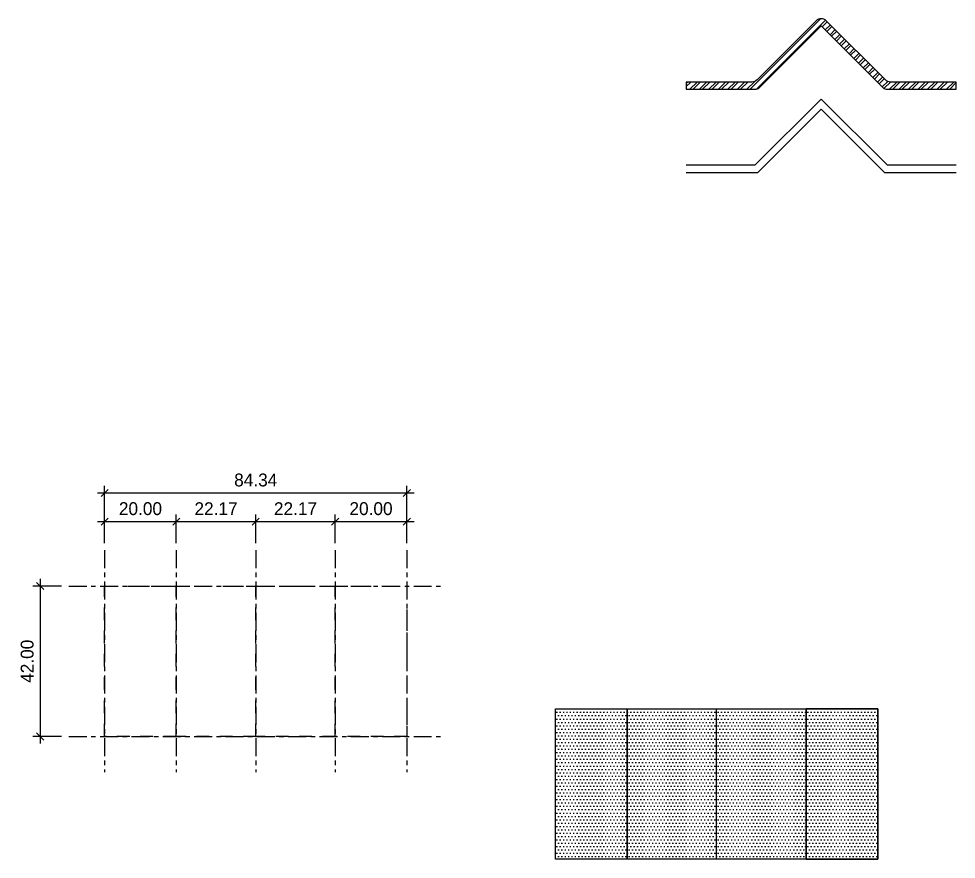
# Model space of a CAD drawing. Header units: millimetres. Extents: x -244126 to 368105, y -173968 to 259060.
# Drawn here: x 21821.7 to 22083.3, y 56484.2 to 56718.9 of the extents above; entities that cross this region are included whole.
import ezdxf

# ---------------------------------------------------------------- set-up
doc = ezdxf.new("R2010")
doc.units = ezdxf.units.MM
doc.header["$MEASUREMENT"] = 0
for name, pattern in [('ACAD_ISO04W100', [30, 24, -3, 0, -3]), ('CENTER', [2, 1.25, -0.25, 0.25, -0.25]), ('TA_GL_005.00', [13.75, 5, -1.25, 1.25, -1.25, 5]), ('TA_HL_001.00', [6.5, 3.55, -2.95])]:
    doc.linetypes.add(name, pattern=pattern)
for name, color, linetype in [('000 - GRID', 8, 'CENTER'), ('000 - H A T C H', 8, 'Continuous'), ('000 - WIPEOUT', 250, 'Continuous'), ('002 - STRUCTURAL STEEL', 4, 'Continuous'), ('A11_ALU.SOLID SHEET', 7, 'Continuous')]:
    doc.layers.add(name, color=color, linetype=linetype)
doc.styles.add('CORDIA', font='cordia.shx')
doc.styles.add('TA', font='Cordia New.ttf', dxfattribs={"height": 4.5})
doc.dimstyles.new('DIM E-E', dxfattribs={"dimscale": 2, "dimtxt": 0.18, "dimasz": 0.1, "dimexe": 0.1, "dimexo": 0.1, "dimgap": 0.09, "dimtad": 1, "dimtoh": 1, "dimzin": 0, "dimdsep": 46, "dimtxsty": 'CORDIA', "dimblk": 'OBLIQUE', "dimcen": 0.1, "dimdle": 0.1, "dimclrd": 40, "dimclre": 140, "dimclrt": 3, "dimadec": 0, "dimazin": 0, "dimtfac": 1, "dimtix": 1, "dimtmove": 2, "dimatfit": 3, "dimfxl": 1, "dimtolj": 1, "dimtzin": 0, "dimarcsym": 0})
pattern_1 = [(0, (1585.0338, -139.1591), (0.46875, 0.9375), [0, -0.9375])]

# ---------------------------------------------------------------- blocks, each defined once
blk = doc.blocks.new('*U4471')
at = {"color": 0}
blk.add_wipeout([(0, 42), (20, 42), (20, 0), (0, 0)], dxfattribs=at).dxf.layer = '000 - WIPEOUT'
at = {"layer": '002 - STRUCTURAL STEEL', "color": 0, "linetype": 'ByBlock'}
blk.add_lwpolyline([(0, 42), (20, 42), (20, 0), (0, 0)], close=True, dxfattribs=at)
blk = doc.blocks.new('*U4513')
at = {"color": 0}
blk.add_wipeout([(0, 42), (25, 42), (25, 0), (0, 0)], dxfattribs=at).dxf.layer = '000 - WIPEOUT'
at = {"layer": '002 - STRUCTURAL STEEL', "color": 0, "linetype": 'ByBlock'}
blk.add_lwpolyline([(0, 42), (25, 42), (25, 0), (0, 0)], close=True, dxfattribs=at)
blk = doc.blocks.new('*U4637')
at = {"color": 0}
blk.add_wipeout([(0, 42), (22.17, 42), (22.17, 0), (0, 0)], dxfattribs=at).dxf.layer = '000 - WIPEOUT'
at = {"layer": '002 - STRUCTURAL STEEL', "color": 0, "linetype": 'ByBlock'}
blk.add_lwpolyline([(0, 42), (22.17, 42), (22.17, 0), (0, 0)], close=True, dxfattribs=at)
blk = doc.blocks.new('*U4474')
at = {"color": 3}
blk.add_point((0, -42), dxfattribs=at)
at = {"layer": '000 - GRID', "color": 0, "linetype": 'ByBlock'}
blk.add_line((0, 10), (0, -52), dxfattribs=at)
at = {"layer": '000 - GRID', "color": 0}
blk.add_point((0, 0), dxfattribs=at)
at = {"style": 'TA', "flags": 1}
blk.add_attdef('LOCATION', (6, 6), '', height=4.5, dxfattribs=at)
blk = doc.blocks.new('*U4638')
at = {"color": 3}
blk.add_point((0, -84.34), dxfattribs=at)
at = {"layer": '000 - GRID', "color": 0, "linetype": 'ByBlock'}
blk.add_line((0, 10), (0, -94.34), dxfattribs=at)
at = {"layer": '000 - GRID', "color": 0}
blk.add_point((0, 0), dxfattribs=at)
at = {"style": 'TA', "flags": 1}
blk.add_attdef('LOCATION', (6, 6), '', height=4.5, dxfattribs=at)
blk = doc.blocks.new('_Oblique')
at = {"color": 0, "linetype": 'ByBlock', "lineweight": -2}
blk.add_line((-0.5, -0.5), (0.5, 0.5), dxfattribs=at)
blk = doc.blocks.new('*D4639')
at = {"color": 40, "lineweight": -2, "transparency": 16777216}
blk.add_line((21843.7, 56578.46), (21867.7, 56578.46), dxfattribs=at)
at = {"color": 140, "linetype": 'ACAD_ISO04W100', "lineweight": -2, "transparency": 16777216}
for p, q in [((21845.7, 56572.46), (21845.7, 56580.46)), ((21865.7, 56572.46), (21865.7, 56580.46))]:
    blk.add_line(p, q, dxfattribs=at)
at = {"layer": 'Defpoints', "color": 0, "transparency": 16777216}
for p in [(21865.7, 56578.46), (21845.7, 56570.46), (21865.7, 56570.46)]:
    blk.add_point(p, dxfattribs=at)
at = {"color": 40, "lineweight": -2, "transparency": 16777216, "xscale": 2, "yscale": 2, "zscale": 2, "rotation": 180}
blk.add_blockref('_Oblique', (21845.7, 56578.46), dxfattribs=at)
at = {"color": 40, "lineweight": -2, "transparency": 16777216, "xscale": 2, "yscale": 2, "zscale": 2}
blk.add_blockref('_Oblique', (21865.7, 56578.46), dxfattribs=at)
at = {"color": 3, "transparency": 16777216, "insert": (21855.7, 56582.06), "char_height": 3.6, "attachment_point": 5, "style": 'CORDIA'}
blk.add_mtext('\\A1;20.00', dxfattribs=at)
blk = doc.blocks.new('*D4640')
at = {"color": 40, "lineweight": -2, "transparency": 16777216}
blk.add_line((21863.7, 56578.46), (21889.87, 56578.46), dxfattribs=at)
at = {"color": 140, "linetype": 'ACAD_ISO04W100', "lineweight": -2, "transparency": 16777216}
for p, q in [((21865.7, 56572.46), (21865.7, 56580.46)), ((21887.87, 56572.46), (21887.87, 56580.46))]:
    blk.add_line(p, q, dxfattribs=at)
at = {"layer": 'Defpoints', "color": 0, "transparency": 16777216}
for p in [(21887.87, 56578.46), (21865.7, 56570.46), (21887.87, 56570.46)]:
    blk.add_point(p, dxfattribs=at)
at = {"color": 40, "lineweight": -2, "transparency": 16777216, "xscale": 2, "yscale": 2, "zscale": 2, "rotation": 180}
blk.add_blockref('_Oblique', (21865.7, 56578.46), dxfattribs=at)
at = {"color": 40, "lineweight": -2, "transparency": 16777216, "xscale": 2, "yscale": 2, "zscale": 2}
blk.add_blockref('_Oblique', (21887.87, 56578.46), dxfattribs=at)
at = {"color": 3, "transparency": 16777216, "insert": (21876.79, 56582.06), "char_height": 3.6, "attachment_point": 5, "style": 'CORDIA'}
blk.add_mtext('\\A1;22.17', dxfattribs=at)
blk = doc.blocks.new('*D4641')
at = {"color": 40, "lineweight": -2, "transparency": 16777216}
blk.add_line((21885.87, 56578.46), (21912.04, 56578.46), dxfattribs=at)
at = {"color": 140, "linetype": 'ACAD_ISO04W100', "lineweight": -2, "transparency": 16777216}
for p, q in [((21887.87, 56572.46), (21887.87, 56580.46)), ((21910.04, 56572.46), (21910.04, 56580.46))]:
    blk.add_line(p, q, dxfattribs=at)
at = {"layer": 'Defpoints', "color": 0, "transparency": 16777216}
for p in [(21910.04, 56578.46), (21887.87, 56570.46), (21910.04, 56570.46)]:
    blk.add_point(p, dxfattribs=at)
at = {"color": 40, "lineweight": -2, "transparency": 16777216, "xscale": 2, "yscale": 2, "zscale": 2, "rotation": 180}
blk.add_blockref('_Oblique', (21887.87, 56578.46), dxfattribs=at)
at = {"color": 40, "lineweight": -2, "transparency": 16777216, "xscale": 2, "yscale": 2, "zscale": 2}
blk.add_blockref('_Oblique', (21910.04, 56578.46), dxfattribs=at)
at = {"color": 3, "transparency": 16777216, "insert": (21898.96, 56582.06), "char_height": 3.6, "attachment_point": 5, "style": 'CORDIA'}
blk.add_mtext('\\A1;22.17', dxfattribs=at)
blk = doc.blocks.new('*D4642')
at = {"color": 40, "lineweight": -2, "transparency": 16777216}
blk.add_line((21908.04, 56578.46), (21932.04, 56578.46), dxfattribs=at)
at = {"color": 140, "linetype": 'ACAD_ISO04W100', "lineweight": -2, "transparency": 16777216}
for p, q in [((21910.04, 56572.46), (21910.04, 56580.46)), ((21930.04, 56572.46), (21930.04, 56580.46))]:
    blk.add_line(p, q, dxfattribs=at)
at = {"layer": 'Defpoints', "color": 0, "transparency": 16777216}
for p in [(21930.04, 56578.46), (21910.04, 56570.46), (21930.04, 56570.46)]:
    blk.add_point(p, dxfattribs=at)
at = {"color": 40, "lineweight": -2, "transparency": 16777216, "xscale": 2, "yscale": 2, "zscale": 2, "rotation": 180}
blk.add_blockref('_Oblique', (21910.04, 56578.46), dxfattribs=at)
at = {"color": 40, "lineweight": -2, "transparency": 16777216, "xscale": 2, "yscale": 2, "zscale": 2}
blk.add_blockref('_Oblique', (21930.04, 56578.46), dxfattribs=at)
at = {"color": 3, "transparency": 16777216, "insert": (21920.04, 56582.06), "char_height": 3.6, "attachment_point": 5, "style": 'CORDIA'}
blk.add_mtext('\\A1;20.00', dxfattribs=at)
blk = doc.blocks.new('*D4643')
at = {"color": 40, "lineweight": -2, "transparency": 16777216}
blk.add_line((21843.7, 56586.46), (21932.04, 56586.46), dxfattribs=at)
at = {"color": 140, "linetype": 'ACAD_ISO04W100', "lineweight": -2, "transparency": 16777216}
for p, q in [((21845.7, 56572.46), (21845.7, 56588.46)), ((21930.04, 56572.46), (21930.04, 56588.46))]:
    blk.add_line(p, q, dxfattribs=at)
at = {"layer": 'Defpoints', "color": 0, "transparency": 16777216}
for p in [(21930.04, 56586.46), (21845.7, 56570.46), (21930.04, 56570.46)]:
    blk.add_point(p, dxfattribs=at)
at = {"color": 40, "lineweight": -2, "transparency": 16777216, "xscale": 2, "yscale": 2, "zscale": 2, "rotation": 180}
blk.add_blockref('_Oblique', (21845.7, 56586.46), dxfattribs=at)
at = {"color": 40, "lineweight": -2, "transparency": 16777216, "xscale": 2, "yscale": 2, "zscale": 2}
blk.add_blockref('_Oblique', (21930.04, 56586.46), dxfattribs=at)
at = {"color": 3, "transparency": 16777216, "insert": (21887.87, 56590.06), "char_height": 3.6, "attachment_point": 5, "style": 'CORDIA'}
blk.add_mtext('\\A1;84.34', dxfattribs=at)
blk = doc.blocks.new('*D4644')
at = {"color": 140, "linetype": 'ACAD_ISO04W100', "lineweight": -2, "transparency": 16777216}
for p, q in [((21833.7, 56560.46), (21825.7, 56560.46)), ((21833.7, 56518.46), (21825.7, 56518.46))]:
    blk.add_line(p, q, dxfattribs=at)
at = {"color": 40, "lineweight": -2, "transparency": 16777216}
blk.add_line((21827.7, 56562.46), (21827.7, 56516.46), dxfattribs=at)
at = {"layer": 'Defpoints', "color": 0, "transparency": 16777216}
for p in [(21835.7, 56560.46), (21827.7, 56518.46), (21835.7, 56518.46)]:
    blk.add_point(p, dxfattribs=at)
at = {"color": 40, "lineweight": -2, "transparency": 16777216, "xscale": 2, "yscale": 2, "zscale": 2}
for p, rotation in [((21827.7, 56560.46), 90), ((21827.7, 56518.46), 270)]:
    blk.add_blockref('_Oblique', p, dxfattribs=dict(at, rotation=rotation))
at = {"color": 3, "transparency": 16777216, "insert": (21824.1, 56539.46), "char_height": 3.6, "attachment_point": 5, "rotation": 90, "style": 'CORDIA'}
blk.add_mtext('\\A1;42.00', dxfattribs=at)

msp = doc.modelspace()

# ---------------------------------------------------------------- hatches: boundary and pattern name
at = {"layer": '000 - H A T C H'}
h = msp.add_hatch(dxfattribs=at)
h.set_pattern_fill('ANSI32', color=8, scale=5)
h.set_pattern_definition([(45, (1621.5437, 0), (-1.325825215, 1.325825215), []), (45, (1622.4276, 0), (-1.325825215, 1.325825215), [])])
edge = h.paths.add_edge_path()
edge.add_line((22083.34808, 56701.1956), (22065.00494, 56701.1956))
edge.add_arc((22065.00494, 56703.1956), 2, 225, 270, ccw=False)
edge.add_line((22063.59072, 56701.78139), (22047.08463, 56718.28748))
edge.add_arc((22045.67041, 56716.87327), 2, 45, 135)
edge.add_line((22044.2562, 56718.28748), (22027.7501, 56701.78139))
edge.add_arc((22026.33589, 56703.1956), 2, 270, 315, ccw=False)
edge.add_line((22026.33589, 56701.1956), (22007.99274, 56701.1956))
edge.add_line((22007.99274, 56701.1956), (22007.99274, 56699.1956))
edge.add_line((22007.99274, 56699.1956), (22027.16432, 56699.1956))
edge.add_arc((22027.16432, 56701.1956), 2, 270, 315)
edge.add_line((22028.57853, 56699.78139), (22045.67041, 56716.87327))
edge.add_line((22045.67041, 56716.87327), (22062.7623, 56699.78139))
edge.add_arc((22064.17651, 56701.1956), 2, 225, 270)
edge.add_line((22064.17651, 56699.1956), (22083.34808, 56699.1956))
edge.add_line((22083.34808, 56699.1956), (22083.34808, 56701.1956))

# ---------------------------------------------------------------- linework, layer by layer
at = {"color": 3}
msp.add_lwpolyline([(22083.34808, 56701.1956), (22065.00494, 56701.1956, -0.198912367), (22063.59072, 56701.78139), (22047.08463, 56718.28748, 0.414213562), (22044.2562, 56718.28748), (22027.7501, 56701.78139, -0.198912367), (22026.33589, 56701.1956), (22007.99274, 56701.1956), (22007.99274, 56699.1956), (22027.16432, 56699.1956, 0.198912367), (22028.57853, 56699.78139), (22045.67041, 56716.87327), (22062.7623, 56699.78139, 0.198912367), (22064.17651, 56699.1956), (22083.34808, 56699.1956)], format="xyb", close=True, dxfattribs=at)
for points in [[(22083.34808, 56677.95186), (22064.17651, 56677.95186), (22045.67041, 56696.45795), (22027.16432, 56677.95186), (22007.99274, 56677.95186)], [(22007.99274, 56675.95186), (22027.99274, 56675.95186), (22045.67041, 56693.62953), (22063.34808, 56675.95186), (22083.34808, 56675.95186)]]:
    msp.add_lwpolyline(points, dxfattribs=at)

# ---------------------------------------------------------------- block references
msp.add_blockref('*U4471', (21971.48283, 56484.17734), dxfattribs=at)
at = {"layer": 'A11_ALU.SOLID SHEET', "color": 2, "linetype": 'TA_HL_001.00'}
msp.add_blockref('*U4471', (21845.70032, 56518.46193), dxfattribs=at)

# ---------------------------------------------------------------- dimensions: what is measured, and where the dimension line sits
at = {"color": 3}
for base, p1, p2, picture, middle in [((21930.04347, 56586.46193), (21845.70032, 56570.46193), (21930.04347, 56570.46193), '*D4643', (21887.8719, 56590.06193)), ((21865.70032, 56578.46193), (21845.70032, 56570.46193), (21865.70032, 56570.46193), '*D4639', (21855.70032, 56582.06193)), ((21887.8719, 56578.46193), (21865.70032, 56570.46193), (21887.8719, 56570.46193), '*D4640', (21876.78611, 56582.06193)), ((21910.04347, 56578.46193), (21887.8719, 56570.46193), (21910.04347, 56570.46193), '*D4641', (21898.95768, 56582.06193)), ((21930.04347, 56578.46193), (21910.04347, 56570.46193), (21930.04347, 56570.46193), '*D4642', (21920.04347, 56582.06193))]:
    dim = msp.add_linear_dim(base=base, p1=p1, p2=p2, dimstyle='DIM E-E', override={"dimscale": 20}, dxfattribs=at)
    dim.commit()
    dim.dimension.update_dxf_attribs({"geometry": picture, "text_midpoint": middle})
dim = msp.add_linear_dim(base=(21827.70032, 56518.46193), p1=(21835.70032, 56560.46193), p2=(21835.70032, 56518.46193), angle=90, dimstyle='DIM E-E', override={"dimscale": 20}, dxfattribs=at)
dim.commit()
dim.dimension.update_dxf_attribs({"geometry": '*D4644', "text_midpoint": (21824.10032, 56539.46193)})

# ---------------------------------------------------------------- next in the draw order: hatches: boundary and pattern name
at = {"layer": '000 - H A T C H'}
h = msp.add_hatch(dxfattribs=at)
h.set_pattern_fill('ANSI32', color=8, scale=5)
h.set_pattern_definition([(45, (1585.0338, -139.159), (-1.325825215, 1.325825215), []), (45, (1585.9177, -139.159), (-1.325825215, 1.325825215), [])])
h.paths.add_polyline_path([(21991.48283, 56526.17734), (22016.48283, 56526.17734), (22016.48283, 56484.17734), (21991.48283, 56484.17734)])

# ---------------------------------------------------------------- next in the draw order: block references
at = {"layer": '000 - GRID', "linetype": 'TA_GL_005.00'}
msp.add_blockref('*U4474', (21845.70032, 56560.46193), dxfattribs=at)
at = {"layer": 'A11_ALU.SOLID SHEET', "color": 2, "linetype": 'TA_HL_001.00'}
msp.add_blockref('*U4637', (21865.70032, 56518.46193), dxfattribs=at)

# ---------------------------------------------------------------- next in the draw order: block references
at = {"color": 3}
msp.add_blockref('*U4513', (21991.48283, 56484.17734), dxfattribs=at)
at = {"layer": '000 - GRID', "linetype": 'TA_GL_005.00'}
msp.add_blockref('*U4474', (21865.70032, 56560.46193), dxfattribs=at)
at = {"layer": 'A11_ALU.SOLID SHEET', "color": 2, "linetype": 'TA_HL_001.00'}
msp.add_blockref('*U4637', (21887.8719, 56518.46193), dxfattribs=at)

# ---------------------------------------------------------------- next in the draw order: hatches: boundary and pattern name
at = {"layer": '000 - H A T C H'}
h = msp.add_hatch(dxfattribs=at)
h.set_pattern_fill('DOTS', color=3, scale=15)
h.set_pattern_definition(pattern_1)
h.paths.add_polyline_path([(21971.48283, 56526.17734), (21991.48283, 56526.17734), (21991.48283, 56484.17734), (21971.48283, 56484.17734)])

# ---------------------------------------------------------------- next in the draw order: linework, layer by layer
at = {"color": 3}
msp.add_lwpolyline([(21971.48283, 56526.17734), (21991.48283, 56526.17734), (21991.48283, 56484.17734), (21971.48283, 56484.17734)], close=True, dxfattribs=at)

# ---------------------------------------------------------------- next in the draw order: block references
msp.add_blockref('*U4513', (22016.48283, 56484.17734), dxfattribs=at)
at = {"layer": '000 - GRID', "linetype": 'TA_GL_005.00'}
msp.add_blockref('*U4474', (21887.8719, 56560.46193), dxfattribs=at)
at = {"layer": 'A11_ALU.SOLID SHEET', "color": 2, "linetype": 'TA_HL_001.00'}
msp.add_blockref('*U4471', (21910.04347, 56518.46193), dxfattribs=at)

# ---------------------------------------------------------------- next in the draw order: block references
at = {"color": 3}
msp.add_blockref('*U4471', (22041.48283, 56484.17734), dxfattribs=at)
at = {"layer": '000 - GRID', "linetype": 'TA_GL_005.00'}
for p in [(21910.04347, 56560.46193), (21930.04347, 56560.46193)]:
    msp.add_blockref('*U4474', p, dxfattribs=at)
at = {"layer": '000 - GRID', "linetype": 'TA_GL_005.00', "rotation": 90}
for p in [(21845.70032, 56560.46193), (21845.70032, 56518.46193)]:
    msp.add_blockref('*U4638', p, dxfattribs=at)

# ---------------------------------------------------------------- next in the draw order: hatches: boundary and pattern name
at = {"layer": '000 - H A T C H'}
h = msp.add_hatch(dxfattribs=at)
h.set_pattern_fill('DOTS', color=1, scale=15)
h.set_pattern_definition(pattern_1)
h.paths.add_polyline_path([(21991.48283, 56526.17734), (22041.48283, 56526.17734), (22041.48283, 56484.17734), (21991.48283, 56484.17734)])
h = msp.add_hatch(dxfattribs=at)
h.set_pattern_fill('DOTS', color=3, scale=15)
h.set_pattern_definition([(0, (1655.0338, -139.1591), (0.46875, 0.9375), [0, -0.9375])])
h.paths.add_polyline_path([(22041.48283, 56526.17734), (22061.48283, 56526.17734), (22061.48283, 56484.17734), (22041.48283, 56484.17734)])

# ---------------------------------------------------------------- next in the draw order: linework, layer by layer
at = {"color": 3}
for points in [[(21991.48283, 56526.17734), (22041.48283, 56526.17734), (22041.48283, 56484.17734), (21991.48283, 56484.17734)], [(22041.48283, 56484.17734), (22061.48283, 56484.17734), (22061.48283, 56526.17734), (22041.48283, 56526.17734)]]:
    msp.add_lwpolyline(points, close=True, dxfattribs=at)

doc.saveas('drawing.dxf')
